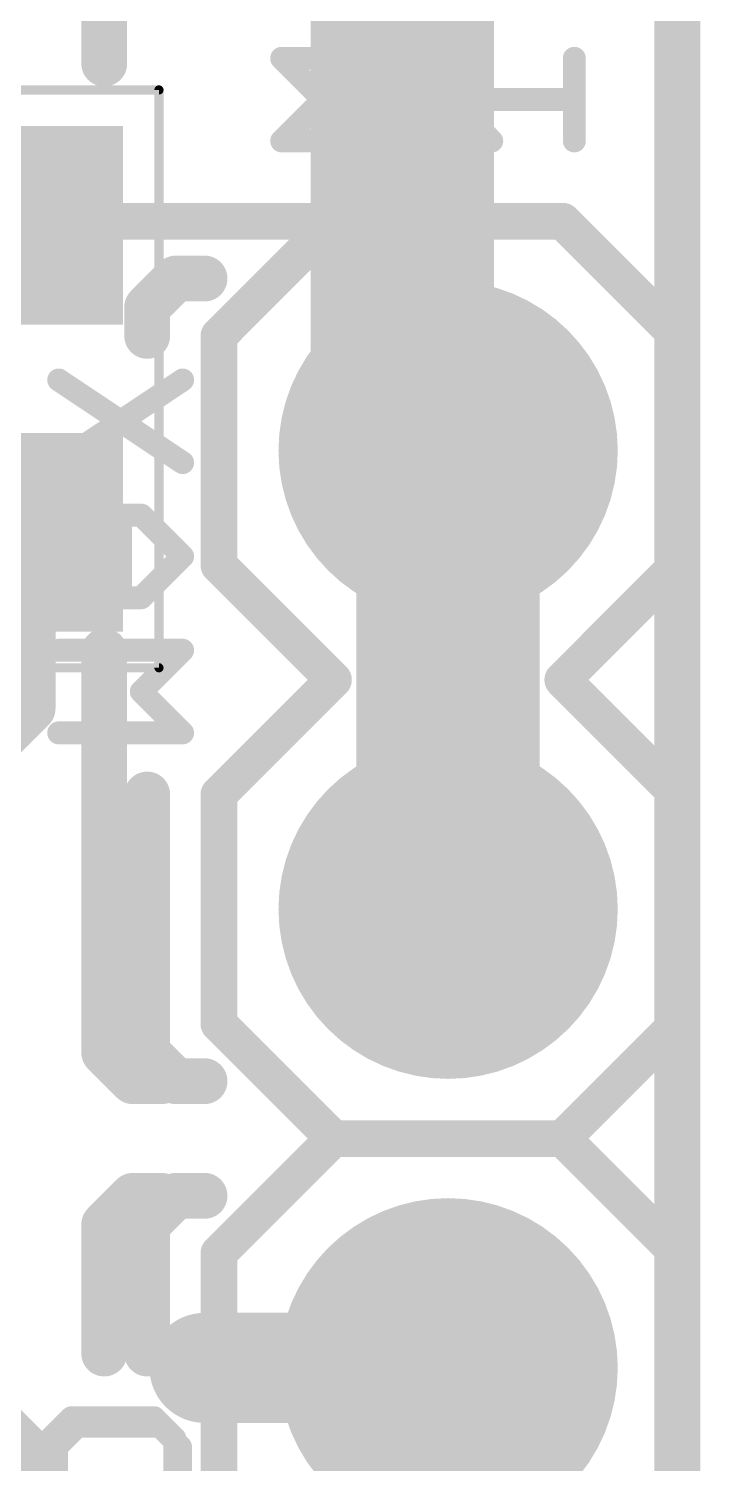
# Model space of a CAD drawing. Extents: x -0.3 to 20.6, y -0.3 to 38.4.
# Drawn here: x 16.73 to 20.45, y 10.9 to 18.85 of the extents above; entities that cross this region are included whole.
import ezdxf

# ---------------------------------------------------------------- set-up
doc = ezdxf.new("R2010")
doc.units = 0
for name, color, linetype in [('1', 12, 'CONTINUOUS'), ('16', 132, 'CONTINUOUS'), ('17', 110, 'CONTINUOUS'), ('20', 53, 'CONTINUOUS'), ('21', 41, 'CONTINUOUS'), ('22', 40, 'CONTINUOUS'), ('39', 12, 'CONTINUOUS')]:
    doc.layers.add(name, color=color, linetype=linetype)

# ---------------------------------------------------------------- blocks, each defined once
blk = doc.blocks.new('ROUNDP')
at = {"const_width": 0.5}
blk.add_lwpolyline([(0, -0.25, 1), (0, 0.25, 1), (0, -0.25)], format="xyb", dxfattribs=at)
blk = doc.blocks.new('RECT')
blk.add_solid([(-0.5, -0.5), (0.5, -0.5), (-0.5, 0.5), (0.5, 0.5)])

msp = doc.modelspace()

# ---------------------------------------------------------------- linework, layer by layer
at = {"layer": '1'}
for points, const_width in [([(20.32, 0), (20.32, 38.1)], 0.254), ([(18.796, 22.225), (18.796, 16.764)], 1.016), ([(16.7481, 17.7569), (16.5087, 17.5175)], 0.254), ([(18.796, 16.764), (19.05, 16.51)], 1.016), ([(19.05, 13.97), (19.05, 16.51)], 1.016), ([(16.7481, 16.0569), (16.7481, 15.0813)], 0.254), ([(16.7481, 15.0813), (16.4306, 14.7637)], 0.254), ([(17.7006, 11.43), (19.05, 11.43)], 0.6096), ([(19.05, 10.16), (19.05, 11.43)], 0.6096)]:
    msp.add_lwpolyline(points, dxfattribs=dict(at, const_width=const_width))
for points, const_width in [([(16.793, 17.712, 1), (16.7032, 17.8018)], 0.127), ([(18.9756, 16.9436, 1), (18.6164, 16.5844)], 0.508), ([(18.542, 16.764, 1), (19.05, 16.764)], 0.508), ([(19.304, 16.51, 1), (18.796, 16.51)], 0.508), ([(18.8704, 16.3304, 1), (19.2296, 16.6896)], 0.508), ([(16.8116, 16.0569, 1), (16.6846, 16.0569)], 0.127), ([(16.793, 15.0363, 1), (16.7032, 15.1262)], 0.127), ([(16.6846, 15.0813, 1), (16.8116, 15.0813)], 0.127), ([(18.796, 13.97, 1), (19.304, 13.97)], 0.508), ([(17.7006, 11.5824, 1), (17.7006, 11.2776)], 0.3048), ([(19.2024, 11.43, 1), (18.8976, 11.43)], 0.3048), ([(19.05, 11.2776, 1), (19.05, 11.5824)], 0.3048)]:
    msp.add_lwpolyline(points, format="xyb", dxfattribs=dict(at, const_width=const_width))
at = {"layer": '16'}
for points, const_width in [([(20.32, 0), (20.32, 38.1)], 0.254), ([(19.05, 13.97), (19.05, 16.51)], 1.016), ([(19.05, 11.43), (17.7006, 11.43)], 0.6096), ([(19.05, 11.43), (19.05, 10.16)], 0.6096), ([(16.2719, 11.43), (16.7481, 10.9538)], 0.254), ([(16.7481, 10.9538), (16.7481, 10.1759)], 0.254)]:
    msp.add_lwpolyline(points, dxfattribs=dict(at, const_width=const_width))
for points, const_width in [([(19.304, 16.51, 1), (18.796, 16.51)], 0.508), ([(18.796, 13.97, 1), (19.304, 13.97)], 0.508), ([(17.7006, 11.5824, 1), (17.7006, 11.2776)], 0.3048), ([(19.2024, 11.43, 1), (18.8976, 11.43)], 0.3048), ([(19.05, 11.2776, 1), (19.05, 11.5824)], 0.3048), ([(16.8116, 10.9538, 1), (16.6846, 10.9538)], 0.127), ([(16.7032, 10.9088, 1), (16.793, 10.9987)], 0.127)]:
    msp.add_lwpolyline(points, format="xyb", dxfattribs=dict(at, const_width=const_width))
at = {"layer": '20', "const_width": 0.2032}
msp.add_lwpolyline([(20.32, 0), (20.32, 38.1)], dxfattribs=at)
at = {"layer": '21'}
for points, const_width in [([(17.145, 18.6531), (17.145, 19.8438)], 0.254), ([(18.3568, 18.4533), (18.128, 18.6821)], 0.127), ([(18.128, 18.6821), (18.8144, 18.6821)], 0.127), ([(19.7491, 18.2245), (19.7491, 18.6821)], 0.127), ([(18.128, 18.2245), (18.3568, 18.4533)], 0.127), ([(19.2915, 18.2245), (19.0628, 18.4533)], 0.127), ([(19.0628, 18.4533), (19.7491, 18.4533)], 0.127), ([(18.8144, 18.2245), (18.128, 18.2245)], 0.127), ([(18.415, 17.78), (17.78, 17.145)], 0.2032), ([(19.685, 17.78), (18.415, 17.78)], 0.2032), ([(20.32, 17.145), (19.685, 17.78)], 0.2032), ([(17.78, 15.875), (17.78, 17.145)], 0.2032), ([(20.32, 17.145), (20.32, 15.875)], 0.2032), ([(18.415, 15.24), (17.78, 15.875)], 0.2032), ([(20.32, 15.875), (19.685, 15.24)], 0.2032), ([(17.145, 15.3988), (17.145, 13.1763)], 0.254), ([(17.78, 14.605), (18.415, 15.24)], 0.2032), ([(19.685, 15.24), (20.32, 14.605)], 0.2032), ([(17.78, 13.335), (17.78, 14.605)], 0.2032), ([(20.32, 14.605), (20.32, 13.335)], 0.2032), ([(18.415, 12.7), (17.78, 13.335)], 0.2032), ([(20.32, 13.335), (19.685, 12.7)], 0.2032), ([(17.145, 13.1763), (17.3038, 13.0175)], 0.254), ([(17.3038, 13.0175), (17.4625, 13.0175)], 0.254), ([(18.415, 12.7), (17.78, 12.065)], 0.2032), ([(19.685, 12.7), (18.415, 12.7)], 0.2032), ([(19.685, 12.7), (18.415, 12.7)], 0.2032), ([(20.32, 12.065), (19.685, 12.7)], 0.2032), ([(17.145, 12.2238), (17.3038, 12.3825)], 0.254), ([(17.3038, 12.3825), (17.4625, 12.3825)], 0.254), ([(17.145, 11.5094), (17.145, 12.2238)], 0.254), ([(17.78, 10.795), (17.78, 12.065)], 0.2032), ([(20.32, 12.065), (20.32, 10.795)], 0.2032), ([(16.9635, 11.154), (16.8491, 11.0396)], 0.127), ([(17.4211, 11.154), (16.9635, 11.154)], 0.127), ([(17.5355, 11.0396), (17.4211, 11.154)], 0.127), ([(16.8491, 11.0396), (16.8491, 10.6964)], 0.127), ([(17.5355, 10.6964), (17.5355, 11.0396)], 0.127)]:
    msp.add_lwpolyline(points, dxfattribs=dict(at, const_width=const_width))
for points, const_width in [([(17.0815, 18.6531, 1), (17.2085, 18.6531)], 0.127), ([(18.128, 18.7138, 1), (18.128, 18.6503)], 0.0635), ([(18.1505, 18.7045, 1), (18.1056, 18.6596)], 0.0635), ([(18.8144, 18.6503, 1), (18.8144, 18.7138)], 0.0635), ([(19.7809, 18.6821, 1), (19.7174, 18.6821)], 0.0635), ([(18.3793, 18.4308, 1), (18.3344, 18.4757)], 0.0635), ([(19.0852, 18.4757, 1), (19.0403, 18.4308)], 0.0635), ([(19.0628, 18.485, 1), (19.0628, 18.4215)], 0.0635), ([(19.7491, 18.4215, 1), (19.7491, 18.485)], 0.0635), ([(18.3344, 18.4308, 1), (18.3793, 18.4757)], 0.0635), ([(18.128, 18.2563, 1), (18.128, 18.1928)], 0.0635), ([(18.1056, 18.247, 1), (18.1505, 18.202)], 0.0635), ([(18.8144, 18.1928, 1), (18.8144, 18.2563)], 0.0635), ([(19.2691, 18.202, 1), (19.314, 18.247)], 0.0635), ([(19.7174, 18.2245, 1), (19.7809, 18.2245)], 0.0635), ([(18.415, 17.8308, 1), (18.415, 17.7292)], 0.1016), ([(18.4509, 17.7441, 1), (18.3791, 17.8159)], 0.1016), ([(19.7209, 17.8159, 1), (19.6491, 17.7441)], 0.1016), ([(19.685, 17.7292, 1), (19.685, 17.8308)], 0.1016), ([(17.8308, 17.145, 1), (17.7292, 17.145)], 0.1016), ([(20.3708, 17.145, 1), (20.2692, 17.145)], 0.1016), ([(17.7441, 17.1809, 1), (17.8159, 17.1091)], 0.1016), ([(20.2841, 17.1091, 1), (20.3559, 17.1809)], 0.1016), ([(17.8159, 15.9109, 1), (17.7441, 15.8391)], 0.1016), ([(20.3559, 15.8391, 1), (20.2841, 15.9109)], 0.1016), ([(17.7292, 15.875, 1), (17.8308, 15.875)], 0.1016), ([(20.2692, 15.875, 1), (20.3708, 15.875)], 0.1016), ([(17.2085, 15.3988, 1), (17.0815, 15.3988)], 0.127), ([(18.4509, 15.2041, 1), (18.3791, 15.2759)], 0.1016), ([(19.7209, 15.2759, 1), (19.6491, 15.2041)], 0.1016), ([(18.3791, 15.2041, 1), (18.4509, 15.2759)], 0.1016), ([(19.6491, 15.2759, 1), (19.7209, 15.2041)], 0.1016), ([(17.8308, 14.605, 1), (17.7292, 14.605)], 0.1016), ([(20.3708, 14.605, 1), (20.2692, 14.605)], 0.1016), ([(17.7441, 14.6409, 1), (17.8159, 14.5691)], 0.1016), ([(20.2841, 14.5691, 1), (20.3559, 14.6409)], 0.1016), ([(17.8159, 13.3709, 1), (17.7441, 13.2991)], 0.1016), ([(20.3559, 13.2991, 1), (20.2841, 13.3709)], 0.1016), ([(17.7292, 13.335, 1), (17.8308, 13.335)], 0.1016), ([(20.2692, 13.335, 1), (20.3708, 13.335)], 0.1016), ([(17.1899, 13.2212, 1), (17.1001, 13.1313)], 0.127), ([(17.0815, 13.1763, 1), (17.2085, 13.1763)], 0.127), ([(17.3038, 13.081, 1), (17.3038, 12.954)], 0.127), ([(17.2588, 12.9726, 1), (17.3487, 13.0624)], 0.127), ([(17.4625, 12.954, 1), (17.4625, 13.081)], 0.127), ([(18.415, 12.7508, 1), (18.415, 12.6492)], 0.1016), ([(18.415, 12.7508, 1), (18.415, 12.6492)], 0.1016), ([(18.4509, 12.6641, 1), (18.3791, 12.7359)], 0.1016), ([(19.7209, 12.7359, 1), (19.6491, 12.6641)], 0.1016), ([(19.685, 12.6492, 1), (19.685, 12.7508)], 0.1016), ([(19.685, 12.6492, 1), (19.685, 12.7508)], 0.1016), ([(18.3791, 12.6641, 1), (18.4509, 12.7359)], 0.1016), ([(19.6491, 12.7359, 1), (19.7209, 12.6641)], 0.1016), ([(17.3038, 12.446, 1), (17.3038, 12.319)], 0.127), ([(17.3487, 12.3376, 1), (17.2588, 12.4274)], 0.127), ([(17.4625, 12.319, 1), (17.4625, 12.446)], 0.127), ([(17.2085, 12.2238, 1), (17.0815, 12.2238)], 0.127), ([(17.1001, 12.2687, 1), (17.1899, 12.1788)], 0.127), ([(17.8308, 12.065, 1), (17.7292, 12.065)], 0.1016), ([(20.3708, 12.065, 1), (20.2692, 12.065)], 0.1016), ([(17.7441, 12.1009, 1), (17.8159, 12.0291)], 0.1016), ([(20.2841, 12.0291, 1), (20.3559, 12.1009)], 0.1016), ([(17.0815, 11.5094, 1), (17.2085, 11.5094)], 0.127), ([(16.9635, 11.1857, 1), (16.9635, 11.1222)], 0.0635), ([(16.986, 11.1315, 1), (16.9411, 11.1764)], 0.0635), ([(17.4436, 11.1764, 1), (17.3987, 11.1315)], 0.0635), ([(17.4211, 11.1222, 1), (17.4211, 11.1857)], 0.0635), ([(16.8809, 11.0396, 1), (16.8174, 11.0396)], 0.0635), ([(16.8267, 11.062, 1), (16.8716, 11.0171)], 0.0635), ([(17.5673, 11.0396, 1), (17.5038, 11.0396)], 0.0635), ([(17.5131, 11.0171, 1), (17.558, 11.062)], 0.0635)]:
    msp.add_lwpolyline(points, format="xyb", dxfattribs=dict(at, const_width=const_width))
at = {"layer": '22'}
for points, const_width in [([(19.05, 17.78), (1.27, 17.78)], 0.2032), ([(17.3831, 17.3038), (17.5419, 17.4625)], 0.254), ([(17.5419, 17.4625), (17.7006, 17.4625)], 0.254), ([(17.3831, 17.145), (17.3831, 17.3038)], 0.254), ([(17.5793, 16.4431), (16.8929, 16.9007)], 0.127), ([(17.5793, 16.9007), (16.8929, 16.4431)], 0.127), ([(17.3505, 16.1523), (16.8929, 16.1523)], 0.127), ([(17.2361, 15.6947), (17.2361, 16.1523)], 0.127), ([(17.5793, 15.9235), (17.3505, 16.1523)], 0.127), ([(17.3505, 15.6947), (17.5793, 15.9235)], 0.127), ([(16.8929, 15.6947), (17.3505, 15.6947)], 0.127), ([(17.5793, 15.4039), (16.8929, 15.4039)], 0.127), ([(17.3505, 15.1751), (17.5793, 15.4039)], 0.127), ([(17.5793, 14.9463), (17.3505, 15.1751)], 0.127), ([(16.8929, 14.9463), (17.5793, 14.9463)], 0.127), ([(17.3831, 14.605), (17.3831, 13.1763)], 0.254), ([(17.3831, 13.1763), (17.5419, 13.0175)], 0.254), ([(17.5419, 13.0175), (17.7006, 13.0175)], 0.254), ([(17.3831, 12.2238), (17.5419, 12.3825)], 0.254), ([(17.5419, 12.3825), (17.7006, 12.3825)], 0.254), ([(17.3831, 11.5094), (17.3831, 12.2238)], 0.254), ([(16.8815, 10.992), (16.9959, 11.1064)], 0.127), ([(16.9959, 11.1064), (17.4535, 11.1064)], 0.127), ([(17.4535, 11.1064), (17.5679, 10.992)], 0.127), ([(16.8815, 10.6488), (16.8815, 10.992)], 0.127), ([(17.5679, 10.992), (17.5679, 10.6488)], 0.127)]:
    msp.add_lwpolyline(points, dxfattribs=dict(at, const_width=const_width))
for points, const_width in [([(19.05, 17.7292, 1), (19.05, 17.8308)], 0.1016), ([(17.5419, 17.526, 1), (17.5419, 17.399)], 0.127), ([(17.5868, 17.4176, 1), (17.497, 17.5074)], 0.127), ([(17.7006, 17.399, 1), (17.7006, 17.526)], 0.127), ([(17.4466, 17.3038, 1), (17.3196, 17.3038)], 0.127), ([(17.3382, 17.3487, 1), (17.428, 17.2588)], 0.127), ([(17.3196, 17.145, 1), (17.4466, 17.145)], 0.127), ([(16.9105, 16.9272, 1), (16.8753, 16.8743)], 0.0635), ([(17.5969, 16.8743, 1), (17.5617, 16.9272)], 0.0635), ([(16.8753, 16.4696, 1), (16.9105, 16.4167)], 0.0635), ([(17.5617, 16.4167, 1), (17.5969, 16.4696)], 0.0635), ([(16.8929, 16.1841, 1), (16.8929, 16.1206)], 0.0635), ([(17.2678, 16.1523, 1), (17.2043, 16.1523)], 0.0635), ([(17.3729, 16.1748, 1), (17.328, 16.1299)], 0.0635), ([(17.3505, 16.1206, 1), (17.3505, 16.1841)], 0.0635), ([(17.6017, 15.9011, 1), (17.5568, 15.946)], 0.0635), ([(17.5568, 15.9011, 1), (17.6017, 15.946)], 0.0635), ([(16.8929, 15.7265, 1), (16.8929, 15.663)], 0.0635), ([(17.328, 15.7172, 1), (17.3729, 15.6723)], 0.0635), ([(17.3505, 15.663, 1), (17.3505, 15.7265)], 0.0635), ([(17.2043, 15.6947, 1), (17.2678, 15.6947)], 0.0635), ([(16.8929, 15.4357, 1), (16.8929, 15.3722)], 0.0635), ([(17.6017, 15.3815, 1), (17.5568, 15.4264)], 0.0635), ([(17.5793, 15.3722, 1), (17.5793, 15.4357)], 0.0635), ([(17.3729, 15.1976, 1), (17.328, 15.1527)], 0.0635), ([(17.328, 15.1976, 1), (17.3729, 15.1527)], 0.0635), ([(16.8929, 14.9781, 1), (16.8929, 14.9146)], 0.0635), ([(17.5568, 14.9239, 1), (17.6017, 14.9688)], 0.0635), ([(17.5793, 14.9146, 1), (17.5793, 14.9781)], 0.0635), ([(17.4466, 14.605, 1), (17.3196, 14.605)], 0.127), ([(17.428, 13.2212, 1), (17.3382, 13.1313)], 0.127), ([(17.3196, 13.1763, 1), (17.4466, 13.1763)], 0.127), ([(17.5419, 13.081, 1), (17.5419, 12.954)], 0.127), ([(17.497, 12.9726, 1), (17.5868, 13.0624)], 0.127), ([(17.7006, 12.954, 1), (17.7006, 13.081)], 0.127), ([(17.5419, 12.446, 1), (17.5419, 12.319)], 0.127), ([(17.5868, 12.3376, 1), (17.497, 12.4274)], 0.127), ([(17.7006, 12.319, 1), (17.7006, 12.446)], 0.127), ([(17.4466, 12.2238, 1), (17.3196, 12.2238)], 0.127), ([(17.3382, 12.2687, 1), (17.428, 12.1788)], 0.127), ([(17.3196, 11.5094, 1), (17.4466, 11.5094)], 0.127), ([(16.9959, 11.1381, 1), (16.9959, 11.0746)], 0.0635), ([(17.0183, 11.0839, 1), (16.9734, 11.1288)], 0.0635), ([(17.4759, 11.1288, 1), (17.431, 11.0839)], 0.0635), ([(17.4535, 11.0746, 1), (17.4535, 11.1381)], 0.0635), ([(16.9132, 10.992, 1), (16.8497, 10.992)], 0.0635), ([(16.859, 11.0144, 1), (16.9039, 10.9695)], 0.0635), ([(17.5996, 10.992, 1), (17.5361, 10.992)], 0.0635), ([(17.5454, 10.9695, 1), (17.5903, 11.0144)], 0.0635)]:
    msp.add_lwpolyline(points, format="xyb", dxfattribs=dict(at, const_width=const_width))
at = {"layer": '39', "const_width": 0.0508}
for points in [[(16.0481, 18.5069), (17.4481, 18.5069)], [(17.4481, 18.5069), (17.4481, 15.3069)], [(17.4481, 15.3069), (16.0481, 15.3069)]]:
    msp.add_lwpolyline(points, dxfattribs=at)
at = {"layer": '39', "const_width": 0.0254}
for points in [[(17.4608, 18.5069, 1), (17.4354, 18.5069)], [(17.4481, 18.4942, 1), (17.4481, 18.5196)], [(17.4354, 15.3069, 1), (17.4608, 15.3069)], [(17.4481, 15.2942, 1), (17.4481, 15.3196)]]:
    msp.add_lwpolyline(points, format="xyb", dxfattribs=at)

# ---------------------------------------------------------------- block references
at = {"layer": '1', "xscale": 1.1, "rotation": 270}
for p in [(16.7481, 17.7569), (16.7481, 16.0569)]:
    msp.add_blockref('RECT', p, dxfattribs=at)
at = {"layer": '17', "xscale": 1.8796, "yscale": 1.8796}
for p in [(19.05, 16.51), (19.05, 16.51), (19.05, 13.97), (19.05, 13.97), (19.05, 11.43), (19.05, 11.43)]:
    msp.add_blockref('ROUNDP', p, dxfattribs=at)

doc.saveas('drawing.dxf')
